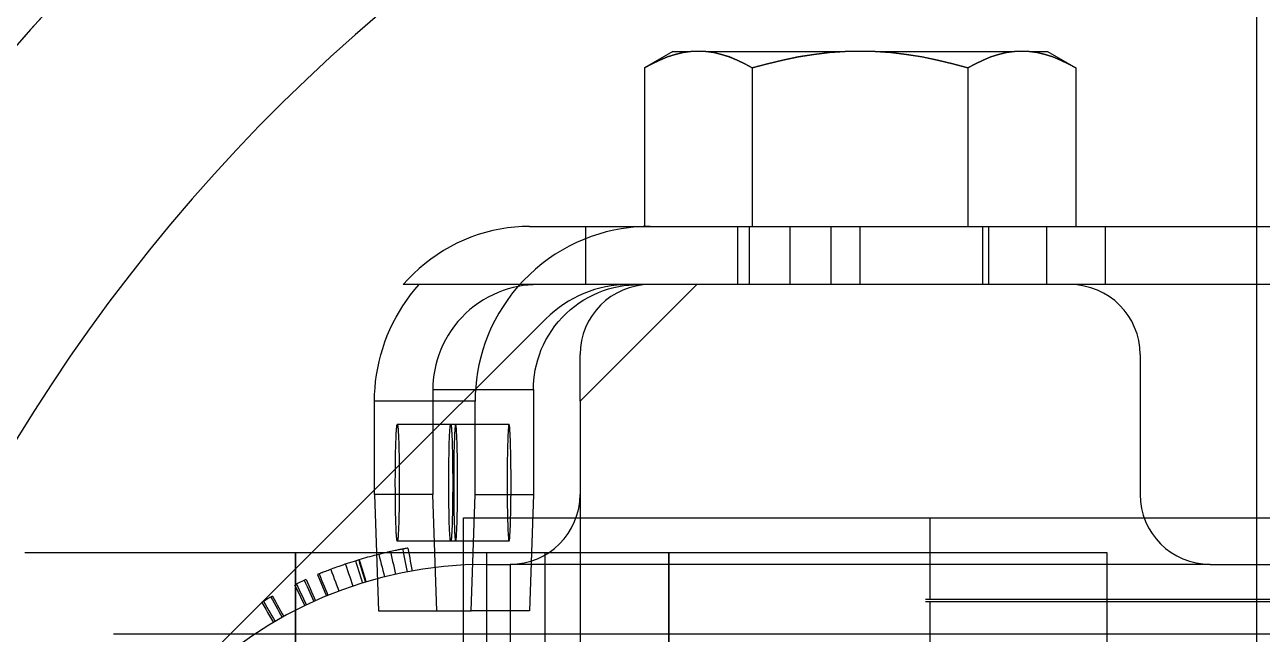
# Model space of a CAD drawing. Extents: x -100 to 100, y -116 to 85.
# Drawn here: x -63.8 to -10.8, y 15 to 41.2 of the extents above; entities that cross this region are included whole.
import ezdxf

# ---------------------------------------------------------------- set-up
doc = ezdxf.new("R2010")
doc.units = 0
doc.layers.add('HIDDEN', color=7, linetype='CONTINUOUS')
doc.layers.add('THICK', color=7, linetype='CONTINUOUS')

msp = doc.modelspace()

# ---------------------------------------------------------------- linework, layer by layer
at = {"layer": 'HIDDEN'}
for p, q in [((-36.26, 39.766), (-35.926, 39.873)), ((-36.26, 39.766), (-35.926, 39.873)), ((-35.923, 39.874), (-36.255, 39.768)), ((-35.926, 39.873), (-35.589, 39.952)), ((-35.926, 39.873), (-35.589, 39.952)), ((-35.587, 39.953), (-35.923, 39.874)), ((-35.589, 39.952), (-35.25, 40)), ((-35.589, 39.952), (-35.25, 40)), ((-35.25, 40), (-35.587, 39.953)), ((-34.61, 40), (-34.273, 39.953)), ((-34.271, 39.952), (-34.61, 40)), ((-34.61, 40), (-34.273, 39.953)), ((-34.273, 39.953), (-33.937, 39.874)), ((-34.273, 39.953), (-33.937, 39.874)), ((-33.934, 39.873), (-34.271, 39.952)), ((-33.937, 39.874), (-33.605, 39.768)), ((-33.937, 39.874), (-33.605, 39.768)), ((-33.6, 39.766), (-33.934, 39.873)), ((-29.987, 39.874), (-30.652, 39.768)), ((-30.644, 39.769), (-29.978, 39.876)), ((-30.644, 39.769), (-29.978, 39.876)), ((-29.316, 39.952), (-29.987, 39.874)), ((-29.978, 39.876), (-29.31, 39.953)), ((-29.978, 39.876), (-29.31, 39.953)), ((-28.639, 40), (-29.316, 39.952)), ((-29.31, 39.953), (-28.639, 40)), ((-29.31, 39.953), (-28.639, 40)), ((-27.361, 40), (-26.682, 39.952)), ((-26.685, 39.953), (-27.361, 40)), ((-27.361, 40), (-26.682, 39.952)), ((-26.015, 39.874), (-26.685, 39.953)), ((-26.682, 39.952), (-26.008, 39.874)), ((-26.682, 39.952), (-26.008, 39.874)), ((-25.35, 39.768), (-26.015, 39.874)), ((-26.008, 39.874), (-25.341, 39.766)), ((-26.008, 39.874), (-25.341, 39.766)), ((-22.4, 39.766), (-22.066, 39.873)), ((-22.4, 39.766), (-22.066, 39.873)), ((-22.063, 39.874), (-22.395, 39.768)), ((-22.066, 39.873), (-21.729, 39.952)), ((-22.066, 39.873), (-21.729, 39.952)), ((-21.727, 39.953), (-22.063, 39.874)), ((-21.729, 39.952), (-21.39, 40)), ((-21.729, 39.952), (-21.39, 40)), ((-21.39, 40), (-21.727, 39.953)), ((-20.411, 39.952), (-20.75, 40)), ((-20.75, 40), (-20.413, 39.953)), ((-20.75, 40), (-20.413, 39.953)), ((-20.413, 39.953), (-20.077, 39.874)), ((-20.413, 39.953), (-20.077, 39.874)), ((-20.074, 39.873), (-20.411, 39.952)), ((-20.077, 39.874), (-19.745, 39.768)), ((-20.077, 39.874), (-19.745, 39.768)), ((-19.74, 39.766), (-20.074, 39.873)), ((-36.914, 39.478), (-37.24, 39.3)), ((-37.24, 39.3), (-36.917, 39.477)), ((-37.24, 39.3), (-36.917, 39.477)), ((-36.917, 39.477), (-36.59, 39.633)), ((-36.917, 39.477), (-36.59, 39.633)), ((-36.585, 39.635), (-36.914, 39.478)), ((-36.59, 39.633), (-36.26, 39.766)), ((-36.59, 39.633), (-36.26, 39.766)), ((-36.255, 39.768), (-36.585, 39.635)), ((-33.605, 39.768), (-33.275, 39.635)), ((-33.605, 39.768), (-33.275, 39.635)), ((-33.27, 39.633), (-33.6, 39.766)), ((-33.275, 39.635), (-32.946, 39.478)), ((-33.275, 39.635), (-32.946, 39.478)), ((-32.943, 39.477), (-33.27, 39.633)), ((-32.946, 39.478), (-32.62, 39.3)), ((-32.946, 39.478), (-32.62, 39.3)), ((-32.62, 39.3), (-32.943, 39.477)), ((-32.62, 39.3), (-31.967, 39.478)), ((-31.968, 39.478), (-32.62, 39.3)), ((-32.62, 39.3), (-31.967, 39.478)), ((-32.62, 39.3), (-32.62, 32.5)), ((-32.62, 39.3), (-32.62, 32.5)), ((-32.62, 39.3), (-32.62, 32.5)), ((-31.312, 39.634), (-31.968, 39.478)), ((-31.967, 39.478), (-31.307, 39.636)), ((-31.967, 39.478), (-31.307, 39.636)), ((-30.652, 39.768), (-31.312, 39.634)), ((-31.307, 39.636), (-30.644, 39.769)), ((-31.307, 39.636), (-30.644, 39.769)), ((-24.689, 39.635), (-25.35, 39.768)), ((-25.341, 39.766), (-24.681, 39.633)), ((-25.341, 39.766), (-24.681, 39.633)), ((-24.033, 39.478), (-24.689, 39.635)), ((-24.681, 39.633), (-24.028, 39.477)), ((-24.681, 39.633), (-24.028, 39.477)), ((-23.38, 39.3), (-24.033, 39.478)), ((-24.028, 39.477), (-23.38, 39.3)), ((-24.028, 39.477), (-23.38, 39.3)), ((-23.054, 39.478), (-23.38, 39.3)), ((-23.38, 39.3), (-23.057, 39.477)), ((-23.38, 39.3), (-23.057, 39.477)), ((-23.38, 39.3), (-23.38, 32.5)), ((-23.38, 39.3), (-23.38, 32.5)), ((-23.38, 39.3), (-23.38, 32.5)), ((-23.057, 39.477), (-22.73, 39.633)), ((-23.057, 39.477), (-22.73, 39.633)), ((-22.725, 39.635), (-23.054, 39.478)), ((-22.73, 39.633), (-22.4, 39.766)), ((-22.73, 39.633), (-22.4, 39.766)), ((-22.395, 39.768), (-22.725, 39.635)), ((-19.745, 39.768), (-19.415, 39.635)), ((-19.745, 39.768), (-19.415, 39.635)), ((-19.41, 39.633), (-19.74, 39.766)), ((-19.415, 39.635), (-19.086, 39.478)), ((-19.415, 39.635), (-19.086, 39.478)), ((-19.083, 39.477), (-19.41, 39.633)), ((-19.086, 39.478), (-18.76, 39.3)), ((-19.086, 39.478), (-18.76, 39.3)), ((-18.76, 39.3), (-19.083, 39.477)), ((-39.75, 30), (-39.75, 32.5)), ((-33.25, 32.5), (-33.25, 30)), ((-32.75, 32.5), (-32.75, 30)), ((-31, 30), (-31, 32.5)), ((-31, 30), (-31, 32.5)), ((-29.25, 32.5), (-29.25, 30)), ((-28, 30), (-28, 32.5)), ((-28, 30), (-28, 32.5)), ((-22.75, 32.5), (-22.75, 30)), ((-22.5, 32.5), (-22.5, 30)), ((-20, 30), (-20, 32.5)), ((-20, 30), (-20, 32.5)), ((-17.5, 32.5), (-17.5, 30)), ((-11, 32.5), (11, 32.5)), ((-41.807, 30), (-46.899, 30)), ((-43.303, 29.744), (-43.518, 29.662)), ((-43.087, 29.814), (-43.303, 29.744)), ((-42.87, 29.873), (-43.087, 29.814)), ((-42.654, 29.92), (-42.87, 29.873)), ((-42.439, 29.956), (-42.654, 29.92)), ((-42.225, 29.981), (-42.439, 29.956)), ((-42.015, 29.995), (-42.225, 29.981)), ((-41.807, 30), (-42.015, 29.995)), ((-37.497, 30), (-41.807, 30)), ((-37.929, 30), (-37.929, 30)), ((-37, 30), (-37, 30)), ((35, 30), (-35, 30)), ((-35, 30), (-35, 30)), ((-35, 30), (-35, 30)), ((-19, 30), (-19, 30)), ((11, 30), (-11, 30)), ((-44.346, 29.217), (-44.539, 29.077)), ((-44.146, 29.346), (-44.346, 29.217)), ((-43.94, 29.463), (-44.146, 29.346)), ((-43.731, 29.569), (-43.94, 29.463)), ((-43.518, 29.662), (-43.731, 29.569)), ((-44.905, 28.766), (-45.075, 28.596)), ((-44.726, 28.926), (-44.905, 28.766)), ((-44.539, 29.077), (-44.726, 28.926)), ((-41.464, 28.536), (-48.81, 21.19)), ((-45.386, 28.23), (-45.526, 28.037)), ((-45.236, 28.417), (-45.386, 28.23)), ((-45.075, 28.596), (-45.236, 28.417)), ((-41.464, 28.536), (-41.464, 28.536)), ((-45.773, 27.632), (-45.878, 27.423)), ((-45.655, 27.837), (-45.773, 27.632)), ((-45.526, 28.037), (-45.655, 27.837)), ((-45.972, 27.21), (-46.054, 26.995)), ((-45.878, 27.423), (-45.972, 27.21)), ((-46.183, 26.562), (-46.23, 26.346)), ((-46.124, 26.779), (-46.183, 26.562)), ((-46.054, 26.995), (-46.124, 26.779)), ((-40, 25), (-40, 27)), ((-40, 27), (-40, 27)), ((-16, 27), (-16, 27)), ((-16, 27), (-16, 21)), ((-46.266, 26.131), (-46.291, 25.918)), ((-46.23, 26.346), (-46.266, 26.131)), ((-46.305, 25.707), (-46.31, 25.5)), ((-46.31, 25.5), (-42, 25.5)), ((-46.31, 25.5), (-46.31, 21)), ((-46.291, 25.918), (-46.305, 25.707)), ((-40, 25), (-40, 25)), ((-45.334, 24), (-47.834, 24)), ((-43.044, 24), (-45.544, 24)), ((-45.36, 23.877), (-45.364, 23.833)), ((-45.356, 23.913), (-45.36, 23.877)), ((-45.352, 23.942), (-45.356, 23.913)), ((-45.348, 23.964), (-45.352, 23.942)), ((-45.344, 23.981), (-45.348, 23.964)), ((-45.34, 23.992), (-45.344, 23.981)), ((-45.337, 23.998), (-45.34, 23.992)), ((-45.334, 24), (-45.337, 23.998)), ((-45.33, 23.998), (-45.334, 24)), ((-45.327, 23.992), (-45.33, 23.998)), ((-45.323, 23.981), (-45.327, 23.992)), ((-45.319, 23.964), (-45.323, 23.981)), ((-45.315, 23.942), (-45.319, 23.964)), ((-45.311, 23.913), (-45.315, 23.942)), ((-45.307, 23.877), (-45.311, 23.913)), ((-45.303, 23.833), (-45.307, 23.877)), ((-43.07, 23.877), (-43.074, 23.833)), ((-43.066, 23.913), (-43.07, 23.877)), ((-43.062, 23.942), (-43.066, 23.913)), ((-43.058, 23.964), (-43.062, 23.942)), ((-43.054, 23.981), (-43.058, 23.964)), ((-43.051, 23.992), (-43.054, 23.981)), ((-43.047, 23.998), (-43.051, 23.992)), ((-43.044, 24), (-43.047, 23.998)), ((-43.04, 23.998), (-43.044, 24)), ((-43.037, 23.992), (-43.04, 23.998)), ((-43.033, 23.981), (-43.037, 23.992)), ((-43.03, 23.964), (-43.033, 23.981)), ((-43.026, 23.942), (-43.03, 23.964)), ((-43.022, 23.913), (-43.026, 23.942)), ((-43.018, 23.877), (-43.022, 23.913)), ((-43.014, 23.833), (-43.018, 23.877)), ((-45.389, 23.374), (-45.393, 23.26)), ((-45.385, 23.476), (-45.389, 23.374)), ((-45.381, 23.568), (-45.385, 23.476)), ((-45.377, 23.648), (-45.381, 23.568)), ((-45.372, 23.719), (-45.377, 23.648)), ((-45.368, 23.78), (-45.372, 23.719)), ((-45.364, 23.833), (-45.368, 23.78)), ((-45.299, 23.78), (-45.303, 23.833)), ((-45.295, 23.719), (-45.299, 23.78)), ((-45.29, 23.648), (-45.295, 23.719)), ((-45.286, 23.568), (-45.29, 23.648)), ((-45.282, 23.476), (-45.286, 23.568)), ((-45.278, 23.374), (-45.282, 23.476)), ((-45.274, 23.26), (-45.278, 23.374)), ((-43.1, 23.374), (-43.104, 23.26)), ((-43.095, 23.476), (-43.1, 23.374)), ((-43.091, 23.568), (-43.095, 23.476)), ((-43.087, 23.648), (-43.091, 23.568)), ((-43.083, 23.719), (-43.087, 23.648)), ((-43.078, 23.78), (-43.083, 23.719)), ((-43.074, 23.833), (-43.078, 23.78)), ((-43.009, 23.78), (-43.014, 23.833)), ((-43.005, 23.719), (-43.009, 23.78)), ((-43.001, 23.648), (-43.005, 23.719)), ((-42.997, 23.568), (-43.001, 23.648)), ((-42.992, 23.476), (-42.997, 23.568)), ((-42.988, 23.374), (-42.992, 23.476)), ((-42.984, 23.26), (-42.988, 23.374)), ((-45.404, 22.854), (-45.407, 22.697)), ((-45.401, 23), (-45.404, 22.854)), ((-45.397, 23.136), (-45.401, 23)), ((-45.393, 23.26), (-45.397, 23.136)), ((-45.27, 23.136), (-45.274, 23.26)), ((-45.266, 23), (-45.27, 23.136)), ((-45.263, 22.854), (-45.266, 23)), ((-45.26, 22.697), (-45.263, 22.854)), ((-43.115, 22.854), (-43.118, 22.697)), ((-43.111, 23), (-43.115, 22.854)), ((-43.107, 23.136), (-43.111, 23)), ((-43.104, 23.26), (-43.107, 23.136)), ((-42.98, 23.136), (-42.984, 23.26)), ((-42.976, 23), (-42.98, 23.136)), ((-42.973, 22.854), (-42.976, 23)), ((-42.97, 22.697), (-42.973, 22.854)), ((-45.413, 22.356), (-45.415, 22.174)), ((-45.41, 22.53), (-45.413, 22.356)), ((-45.407, 22.697), (-45.41, 22.53)), ((-45.257, 22.53), (-45.26, 22.697)), ((-45.254, 22.356), (-45.257, 22.53)), ((-45.252, 22.174), (-45.254, 22.356)), ((-43.123, 22.356), (-43.125, 22.174)), ((-43.121, 22.53), (-43.123, 22.356)), ((-43.118, 22.697), (-43.121, 22.53)), ((-42.967, 22.53), (-42.97, 22.697)), ((-42.965, 22.356), (-42.967, 22.53)), ((-42.963, 22.174), (-42.965, 22.356)), ((-45.417, 21.793), (-45.418, 21.598)), ((-45.416, 21.986), (-45.417, 21.793)), ((-45.415, 22.174), (-45.416, 21.986)), ((-45.251, 21.986), (-45.252, 22.174)), ((-45.25, 21.793), (-45.251, 21.986)), ((-45.249, 21.598), (-45.25, 21.793)), ((-43.127, 21.793), (-43.128, 21.598)), ((-43.126, 21.986), (-43.127, 21.793)), ((-43.125, 22.174), (-43.126, 21.986)), ((-42.961, 21.986), (-42.963, 22.174)), ((-42.96, 21.793), (-42.961, 21.986)), ((-42.96, 21.598), (-42.96, 21.793)), ((-45.418, 21.598), (-45.418, 21.402)), ((-45.418, 21.402), (-45.417, 21.207)), ((-45.25, 21.207), (-45.249, 21.402)), ((-45.249, 21.402), (-45.249, 21.598)), ((-43.128, 21.598), (-43.128, 21.402)), ((-43.128, 21.402), (-43.127, 21.207)), ((-42.96, 21.402), (-42.96, 21.598)), ((-42.96, 21.207), (-42.96, 21.402)), ((-46.31, 21), (-48.81, 21)), ((-46.142, 16), (-46.31, 21)), ((-45.417, 21.207), (-45.416, 21.014)), ((-45.416, 21.014), (-45.415, 20.826)), ((-45.415, 20.826), (-45.413, 20.644)), ((-45.254, 20.644), (-45.252, 20.826)), ((-45.252, 20.826), (-45.251, 21.014)), ((-45.251, 21.014), (-45.25, 21.207)), ((-43.127, 21.207), (-43.126, 21.014)), ((-43.126, 21.014), (-43.125, 20.826)), ((-43.125, 20.826), (-43.123, 20.644)), ((-42.965, 20.644), (-42.963, 20.826)), ((-42.963, 20.826), (-42.961, 21.014)), ((-42.961, 21.014), (-42.96, 21.207)), ((-40, 21), (-40, 21)), ((-16, 21), (-16, 21)), ((-45.413, 20.644), (-45.41, 20.47)), ((-45.41, 20.47), (-45.407, 20.303)), ((-45.407, 20.303), (-45.404, 20.146)), ((-45.263, 20.146), (-45.26, 20.303)), ((-45.26, 20.303), (-45.257, 20.47)), ((-45.257, 20.47), (-45.254, 20.644)), ((-43.123, 20.644), (-43.121, 20.47)), ((-43.121, 20.47), (-43.118, 20.303)), ((-43.118, 20.303), (-43.115, 20.146)), ((-42.973, 20.146), (-42.97, 20.303)), ((-42.97, 20.303), (-42.967, 20.47)), ((-42.967, 20.47), (-42.965, 20.644)), ((-45.404, 20.146), (-45.401, 20)), ((-45.401, 20), (-45.397, 19.864)), ((-45.397, 19.864), (-45.393, 19.74)), ((-45.393, 19.74), (-45.389, 19.626)), ((-45.389, 19.626), (-45.385, 19.524)), ((-45.282, 19.524), (-45.278, 19.626)), ((-45.278, 19.626), (-45.274, 19.74)), ((-45.274, 19.74), (-45.27, 19.864)), ((-45.27, 19.864), (-45.266, 20)), ((-45.266, 20), (-45.263, 20.146)), ((-45, -20), (-45, 20)), ((-45, 20), (45, 20)), ((-43.115, 20.146), (-43.111, 20)), ((-43.111, 20), (-43.107, 19.864)), ((-43.107, 19.864), (-43.104, 19.74)), ((-43.104, 19.74), (-43.1, 19.626)), ((-43.1, 19.626), (-43.095, 19.524)), ((-42.992, 19.524), (-42.988, 19.626)), ((-42.988, 19.626), (-42.984, 19.74)), ((-42.984, 19.74), (-42.98, 19.864)), ((-42.98, 19.864), (-42.976, 20)), ((-42.976, 20), (-42.973, 20.146)), ((-25, 16.5), (-25, 20)), ((-45.385, 19.524), (-45.381, 19.432)), ((-45.381, 19.432), (-45.377, 19.352)), ((-45.377, 19.352), (-45.372, 19.281)), ((-45.372, 19.281), (-45.368, 19.22)), ((-45.368, 19.22), (-45.364, 19.167)), ((-45.364, 19.167), (-45.36, 19.123)), ((-45.36, 19.123), (-45.356, 19.087)), ((-45.311, 19.087), (-45.307, 19.123)), ((-45.307, 19.123), (-45.303, 19.167)), ((-45.303, 19.167), (-45.299, 19.22)), ((-45.299, 19.22), (-45.295, 19.281)), ((-45.295, 19.281), (-45.29, 19.352)), ((-45.29, 19.352), (-45.286, 19.432)), ((-45.286, 19.432), (-45.282, 19.524)), ((-43.095, 19.524), (-43.091, 19.432)), ((-43.091, 19.432), (-43.087, 19.352)), ((-43.087, 19.352), (-43.083, 19.281)), ((-43.083, 19.281), (-43.078, 19.22)), ((-43.078, 19.22), (-43.074, 19.167)), ((-43.074, 19.167), (-43.07, 19.123)), ((-43.07, 19.123), (-43.066, 19.087)), ((-43.022, 19.087), (-43.018, 19.123)), ((-43.018, 19.123), (-43.014, 19.167)), ((-43.014, 19.167), (-43.009, 19.22)), ((-43.009, 19.22), (-43.005, 19.281)), ((-43.005, 19.281), (-43.001, 19.352)), ((-43.001, 19.352), (-42.997, 19.432)), ((-42.997, 19.432), (-42.992, 19.524)), ((-48.047, 18.564), (-48.112, 18.55)), ((-47.987, 18.577), (-48.047, 18.564)), ((-47.932, 18.589), (-47.987, 18.577)), ((-47.882, 18.599), (-47.932, 18.589)), ((-47.834, 18.609), (-47.882, 18.599)), ((-45.334, 19), (-47.834, 19)), ((-47.791, 18.618), (-47.834, 18.609)), ((-47.752, 18.626), (-47.791, 18.618)), ((-47.719, 18.632), (-47.752, 18.626)), ((-47.69, 18.638), (-47.719, 18.632)), ((-47.665, 18.643), (-47.69, 18.638)), ((-47.644, 18.647), (-47.665, 18.643)), ((-47.627, 18.651), (-47.644, 18.647)), ((-47.616, 18.653), (-47.627, 18.651)), ((-47.609, 18.654), (-47.616, 18.653)), ((-47.603, 18.655), (-47.609, 18.654)), ((-47.566, 18.662), (-47.603, 18.655)), ((-47.603, 18.655), (-47.576, 18.515)), ((-47.528, 18.67), (-47.566, 18.662)), ((-47.49, 18.677), (-47.528, 18.67)), ((-47.453, 18.684), (-47.49, 18.677)), ((-47.415, 18.691), (-47.453, 18.684)), ((-47.378, 18.697), (-47.415, 18.691)), ((-47.378, 18.697), (-47.352, 18.557)), ((-43.044, 19), (-45.544, 19)), ((-45.356, 19.087), (-45.352, 19.058)), ((-45.352, 19.058), (-45.348, 19.036)), ((-45.348, 19.036), (-45.344, 19.019)), ((-45.344, 19.019), (-45.34, 19.008)), ((-45.34, 19.008), (-45.337, 19.002)), ((-45.337, 19.002), (-45.334, 19)), ((-45.334, 19), (-45.33, 19.002)), ((-45.33, 19.002), (-45.327, 19.008)), ((-45.327, 19.008), (-45.323, 19.019)), ((-45.323, 19.019), (-45.319, 19.036)), ((-45.319, 19.036), (-45.315, 19.058)), ((-45.315, 19.058), (-45.311, 19.087)), ((-43.066, 19.087), (-43.062, 19.058)), ((-43.062, 19.058), (-43.058, 19.036)), ((-43.058, 19.036), (-43.054, 19.019)), ((-43.054, 19.019), (-43.051, 19.008)), ((-43.051, 19.008), (-43.047, 19.002)), ((-43.047, 19.002), (-43.044, 19)), ((-43.044, 19), (-43.04, 19.002)), ((-43.04, 19.002), (-43.037, 19.008)), ((-43.037, 19.008), (-43.033, 19.019)), ((-43.033, 19.019), (-43.03, 19.036)), ((-43.03, 19.036), (-43.026, 19.058)), ((-43.026, 19.058), (-43.022, 19.087)), ((-52.194, 7), (-52.194, 18.5)), ((-52.194, 18.5), (-52.194, -18.5)), ((-44, 18.5), (-51.5, 18.5)), ((-49.987, 18.032), (-50.08, 18.001)), ((-49.888, 18.065), (-49.987, 18.032)), ((-49.786, 18.098), (-49.888, 18.065)), ((-49.687, 18.129), (-49.786, 18.098)), ((-49.602, 18.155), (-49.687, 18.129)), ((-49.621, 18.149), (-49.579, 18.013)), ((-49.489, 18.19), (-49.602, 18.155)), ((-49.378, 18.223), (-49.489, 18.19)), ((-49.489, 18.19), (-49.447, 18.053)), ((-49.462, 18.198), (-49.421, 18.061)), ((-49.447, 18.053), (-49.406, 17.916)), ((-49.421, 18.061), (-49.38, 17.924)), ((-49.297, 18.247), (-49.378, 18.223)), ((-49.203, 18.274), (-49.297, 18.247)), ((-49.107, 18.301), (-49.203, 18.274)), ((-49.01, 18.328), (-49.107, 18.301)), ((-48.917, 18.353), (-49.01, 18.328)), ((-48.827, 18.377), (-48.917, 18.353)), ((-48.739, 18.399), (-48.827, 18.377)), ((-48.653, 18.421), (-48.739, 18.399)), ((-48.566, 18.443), (-48.653, 18.421)), ((-48.625, 18.429), (-48.59, 18.29)), ((-48.59, 18.29), (-48.555, 18.151)), ((-48.482, 18.464), (-48.566, 18.443)), ((-48.555, 18.151), (-48.52, 18.013)), ((-48.402, 18.483), (-48.482, 18.464)), ((-48.327, 18.501), (-48.402, 18.483)), ((-48.254, 18.518), (-48.327, 18.501)), ((-48.182, 18.534), (-48.254, 18.518)), ((-48.112, 18.55), (-48.182, 18.534)), ((-48.127, 18.546), (-48.095, 18.407)), ((-48.095, 18.407), (-48.064, 18.268)), ((-48.064, 18.268), (-48.033, 18.128)), ((-48.033, 18.128), (-48.002, 17.989)), ((-47.576, 18.515), (-47.549, 18.375)), ((-47.549, 18.375), (-47.522, 18.234)), ((-47.522, 18.234), (-47.495, 18.094)), ((-47.495, 18.094), (-47.468, 17.954)), ((-47.352, 18.557), (-47.327, 18.416)), ((-47.327, 18.416), (-47.302, 18.276)), ((-47.302, 18.276), (-47.276, 18.135)), ((-47.276, 18.135), (-47.251, 17.994)), ((-44, -18.5), (-44, 18.5)), ((-17.417, 18.5), (-44, 18.5)), ((-44, -18.5), (-44, 18.5)), ((-41.493, -18.5), (-41.493, 18.5)), ((-41.493, -18.5), (-41.493, 18.5)), ((-36.194, 7), (-36.194, 18.5)), ((-36.194, 18.5), (-36.194, -18.5)), ((-17.417, 12.5), (-17.417, 18.5)), ((-17.417, -18.5), (-17.417, 18.5)), ((-51.255, 17.56), (-50.873, 16.636)), ((-51.255, 17.56), (-51.255, 17.56)), ((-51.18, 17.591), (-51.185, 17.589)), ((-51.185, 17.589), (-51.131, 17.457)), ((-51.174, 17.594), (-51.18, 17.591)), ((-51.161, 17.599), (-51.174, 17.594)), ((-51.143, 17.606), (-51.161, 17.599)), ((-51.118, 17.616), (-51.143, 17.606)), ((-51.088, 17.629), (-51.118, 17.616)), ((-51.053, 17.642), (-51.088, 17.629)), ((-51.013, 17.658), (-51.053, 17.642)), ((-50.966, 17.677), (-51.013, 17.658)), ((-50.913, 17.698), (-50.966, 17.677)), ((-50.858, 17.719), (-50.913, 17.698)), ((-50.798, 17.742), (-50.858, 17.719)), ((-50.733, 17.767), (-50.798, 17.742)), ((-50.661, 17.794), (-50.733, 17.767)), ((-50.687, 17.784), (-50.637, 17.651)), ((-50.59, 17.821), (-50.661, 17.794)), ((-50.637, 17.651), (-50.586, 17.517)), ((-50.515, 17.848), (-50.59, 17.821)), ((-50.586, 17.517), (-50.536, 17.383)), ((-50.432, 17.878), (-50.515, 17.848)), ((-50.345, 17.909), (-50.432, 17.878)), ((-50.257, 17.94), (-50.345, 17.909)), ((-50.169, 17.971), (-50.257, 17.94)), ((-50.08, 18.001), (-50.169, 17.971)), ((-50.055, 18.009), (-50.009, 17.874)), ((-50.009, 17.874), (-49.964, 17.739)), ((-49.964, 17.739), (-49.918, 17.603)), ((-49.918, 17.603), (-49.873, 17.468)), ((-49.579, 18.013), (-49.537, 17.877)), ((-49.537, 17.877), (-49.494, 17.74)), ((-49.494, 17.74), (-49.452, 17.604)), ((-49.452, 17.604), (-49.41, 17.467)), ((-49.406, 17.916), (-49.365, 17.78)), ((-49.38, 17.924), (-49.339, 17.787)), ((-49.365, 17.78), (-49.324, 17.643)), ((-49.339, 17.787), (-49.298, 17.651)), ((-49.324, 17.643), (-49.282, 17.506)), ((-49.298, 17.651), (-49.257, 17.514)), ((-49.282, 17.506), (-49.241, 17.369)), ((-49.257, 17.514), (-49.216, 17.377)), ((-48.52, 18.013), (-48.486, 17.874)), ((-48.486, 17.874), (-48.451, 17.736)), ((-48.451, 17.736), (-48.416, 17.597)), ((-48.416, 17.597), (-48.381, 17.459)), ((-48.002, 17.989), (-47.971, 17.849)), ((-47.971, 17.849), (-47.94, 17.71)), ((-47.94, 17.71), (-47.909, 17.57)), ((-47.468, 17.954), (-47.44, 17.814)), ((-47.44, 17.814), (-47.413, 17.673)), ((-47.251, 17.994), (-47.225, 17.854)), ((-47.225, 17.854), (-47.2, 17.713)), ((-44, 18), (-44, 18)), ((-44, 18), (-43, 18)), ((-43, 18), (-43, 0.5)), ((-43, 18), (-43, 18)), ((-13, 18), (-43, 18)), ((-13, 18), (-13, 18)), ((-13, 18), (13, 18)), ((-52.232, 17.124), (-52.17, 16.996)), ((-52.17, 16.996), (-52.108, 16.867)), ((-52.159, 17.159), (-52.098, 17.03)), ((-52.098, 17.03), (-52.037, 16.901)), ((-51.819, 17.316), (-51.761, 17.186)), ((-51.761, 17.186), (-51.702, 17.056)), ((-51.746, 17.349), (-51.688, 17.219)), ((-51.702, 17.056), (-51.643, 16.926)), ((-51.688, 17.219), (-51.63, 17.088)), ((-51.63, 17.088), (-51.572, 16.958)), ((-51.131, 17.457), (-51.077, 17.325)), ((-51.077, 17.325), (-51.023, 17.193)), ((-51.023, 17.193), (-50.968, 17.06)), ((-50.968, 17.06), (-50.914, 16.928)), ((-50.536, 17.383), (-50.486, 17.25)), ((-50.486, 17.25), (-50.435, 17.116)), ((-50.435, 17.116), (-50.385, 16.982)), ((-50.385, 16.982), (-50.335, 16.848)), ((-49.873, 17.468), (-49.827, 17.332)), ((-49.827, 17.332), (-49.782, 17.197)), ((-49.782, 17.197), (-49.736, 17.062)), ((-49.41, 17.467), (-49.367, 17.331)), ((-49.367, 17.331), (-49.325, 17.194)), ((-49.241, 17.369), (-49.2, 17.233)), ((-49.216, 17.377), (-49.175, 17.24)), ((-53.252, 16.595), (-53.182, 16.471)), ((-53.182, 16.634), (-53.113, 16.509)), ((-53.182, 16.471), (-53.113, 16.346)), ((-53.113, 16.509), (-53.044, 16.384)), ((-52.108, 16.867), (-52.046, 16.738)), ((-52.046, 16.738), (-51.984, 16.609)), ((-52.037, 16.901), (-51.975, 16.772)), ((-51.984, 16.609), (-51.922, 16.481)), ((-51.975, 16.772), (-51.914, 16.643)), ((-51.922, 16.481), (-51.86, 16.352)), ((-51.914, 16.643), (-51.853, 16.514)), ((-51.853, 16.514), (-51.791, 16.385)), ((-51.643, 16.926), (-51.584, 16.796)), ((-51.584, 16.796), (-51.525, 16.665)), ((-51.572, 16.958), (-51.513, 16.827)), ((-51.525, 16.665), (-51.467, 16.535)), ((-51.513, 16.827), (-51.455, 16.697)), ((-51.467, 16.535), (-51.408, 16.405)), ((-51.455, 16.697), (-51.397, 16.566)), ((-51.397, 16.566), (-51.339, 16.436)), ((-50.914, 16.928), (-50.86, 16.796)), ((-50.873, 16.636), (-50.873, 16.636)), ((-50.86, 16.796), (-50.806, 16.664)), ((-25.2, 16.5), (25.2, 16.5)), ((-53.641, 16.359), (-53.557, 16.217)), ((-53.574, 16.411), (-53.502, 16.288)), ((-53.557, 16.217), (-53.473, 16.076)), ((-53.502, 16.288), (-53.43, 16.165)), ((-53.473, 16.076), (-53.39, 15.934)), ((-53.43, 16.165), (-53.358, 16.041)), ((-53.39, 15.934), (-53.306, 15.792)), ((-53.358, 16.041), (-53.286, 15.918)), ((-53.286, 15.918), (-53.214, 15.794)), ((-53.113, 16.346), (-53.043, 16.221)), ((-53.044, 16.384), (-52.975, 16.259)), ((-53.043, 16.221), (-52.974, 16.096)), ((-52.975, 16.259), (-52.906, 16.134)), ((-52.974, 16.096), (-52.904, 15.971)), ((-52.906, 16.134), (-52.837, 16.009)), ((-52.904, 15.971), (-52.834, 15.847)), ((-52.837, 16.009), (-52.768, 15.884)), ((-51.86, 16.352), (-51.798, 16.223)), ((-51.791, 16.385), (-51.73, 16.256)), ((-25.2, 16.4), (25.2, 16.4)), ((-25, 3.5), (-25, 16.4)), ((-53.306, 15.792), (-53.222, 15.65)), ((-53.222, 15.65), (-53.139, 15.508)), ((-53.214, 15.794), (-53.142, 15.671)), ((-53.142, 15.671), (-53.07, 15.548)), ((-52.834, 15.847), (-52.765, 15.722)), ((-52.768, 15.884), (-52.699, 15.759)), ((-55, 15), (-60.536, 9.464)), ((-60, 15), (-60, 15)), ((40, 15), (-40, 15))]:
    msp.add_line(p, q, dxfattribs=at)
for centre, radius, start, end in [((0, -15.5), 90, 89.99998, 270.00002), ((0, -15.5), 85, 97.4356, 174.59943), ((-37.929, 25), 5, 90, 135), ((-37, 27), 3, 90, 180), ((-19, 27), 3, 0, 90), ((-43, 21), 3, 270, 0), ((-13, 21), 3, 180, 270), ((-44, 0), 18, 90, 180), ((-44, 0), 19, 112.2182, 112.4486), ((-44, 0), 19, 114.0609, 115.6734), ((-44, 0), 19, 118.8982, 120.3797)]:
    msp.add_arc(centre, radius, start, end, dxfattribs=at)
at = {"layer": 'THICK'}
for p, q in [((-11, 39.842), (-11, 44.122)), ((-36.028, 40), (-37.24, 39.3)), ((-35.923, 39.874), (-36.255, 39.768)), ((-36.028, 40), (-35.25, 40)), ((-35.587, 39.953), (-35.923, 39.874)), ((-35.25, 40), (-35.587, 39.953)), ((-34.61, 40), (-35.25, 40)), ((-34.271, 39.952), (-34.61, 40)), ((-34.61, 40), (-28.639, 40)), ((-33.934, 39.873), (-34.271, 39.952)), ((-33.6, 39.766), (-33.934, 39.873)), ((-29.987, 39.874), (-30.652, 39.768)), ((-29.316, 39.952), (-29.987, 39.874)), ((-28.639, 40), (-29.316, 39.952)), ((-27.361, 40), (-28.639, 40)), ((-26.685, 39.953), (-27.361, 40)), ((-27.361, 40), (-21.39, 40)), ((-26.015, 39.874), (-26.685, 39.953)), ((-25.35, 39.768), (-26.015, 39.874)), ((-22.063, 39.874), (-22.395, 39.768)), ((-21.727, 39.953), (-22.063, 39.874)), ((-21.39, 40), (-21.727, 39.953)), ((-20.75, 40), (-21.39, 40)), ((-20.411, 39.952), (-20.75, 40)), ((-20.75, 40), (-19.972, 40)), ((-20.074, 39.873), (-20.411, 39.952)), ((-19.74, 39.766), (-20.074, 39.873)), ((-19.972, 40), (-18.76, 39.3)), ((-11, 35.561), (-11, 39.842)), ((-36.914, 39.478), (-37.24, 39.3)), ((-37.24, 39.3), (-37.24, 32.5)), ((-36.585, 39.635), (-36.914, 39.478)), ((-36.255, 39.768), (-36.585, 39.635)), ((-33.27, 39.633), (-33.6, 39.766)), ((-32.943, 39.477), (-33.27, 39.633)), ((-32.62, 39.3), (-32.943, 39.477)), ((-31.968, 39.478), (-32.62, 39.3)), ((-32.62, 39.3), (-32.62, 32.5)), ((-31.312, 39.634), (-31.968, 39.478)), ((-30.652, 39.768), (-31.312, 39.634)), ((-24.689, 39.635), (-25.35, 39.768)), ((-24.033, 39.478), (-24.689, 39.635)), ((-23.38, 39.3), (-24.033, 39.478)), ((-23.054, 39.478), (-23.38, 39.3)), ((-23.38, 39.3), (-23.38, 32.5)), ((-22.725, 39.635), (-23.054, 39.478)), ((-22.395, 39.768), (-22.725, 39.635)), ((-19.41, 39.633), (-19.74, 39.766)), ((-19.083, 39.477), (-19.41, 39.633)), ((-18.76, 39.3), (-19.083, 39.477)), ((-18.76, 39.3), (-18.76, 32.5)), ((-11, 31.279), (-11, 35.561)), ((-43.429, 32.386), (-43.745, 32.321)), ((-43.112, 32.436), (-43.429, 32.386)), ((-42.796, 32.472), (-43.112, 32.436)), ((-42.48, 32.493), (-42.796, 32.472)), ((-42.167, 32.5), (-42.48, 32.493)), ((-42.167, 32.5), (-36.996, 32.5)), ((-38.242, 32.396), (-38.561, 32.335)), ((-37.925, 32.442), (-38.242, 32.396)), ((-37.611, 32.475), (-37.925, 32.442)), ((-37.301, 32.494), (-37.611, 32.475)), ((-36.996, 32.5), (-37.301, 32.494)), ((-36.996, 32.5), (-11, 32.5)), ((-44.981, 31.914), (-45.279, 31.776)), ((-44.678, 32.037), (-44.981, 31.914)), ((-44.37, 32.146), (-44.678, 32.037)), ((-44.059, 32.241), (-44.37, 32.146)), ((-43.745, 32.321), (-44.059, 32.241)), ((-39.837, 31.942), (-40.151, 31.805)), ((-39.52, 32.063), (-39.837, 31.942)), ((-39.201, 32.169), (-39.52, 32.063)), ((-38.881, 32.26), (-39.201, 32.169)), ((-38.561, 32.335), (-38.881, 32.26)), ((-45.854, 31.461), (-46.13, 31.284)), ((-45.57, 31.625), (-45.854, 31.461)), ((-45.279, 31.776), (-45.57, 31.625)), ((-41.065, 31.301), (-41.357, 31.104)), ((-40.767, 31.484), (-41.065, 31.301)), ((-40.462, 31.652), (-40.767, 31.484)), ((-40.151, 31.805), (-40.462, 31.652)), ((-46.655, 30.895), (-46.902, 30.685)), ((-46.397, 31.095), (-46.655, 30.895)), ((-46.13, 31.284), (-46.397, 31.095)), ((-41.639, 30.892), (-41.912, 30.666)), ((-41.357, 31.104), (-41.639, 30.892)), ((-11, 26.996), (-11, 31.279)), ((-47.364, 30.237), (-47.578, 30)), ((-47.139, 30.465), (-47.364, 30.237)), ((-46.902, 30.685), (-47.139, 30.465)), ((-42.175, 30.427), (-42.426, 30.176)), ((-41.912, 30.666), (-42.175, 30.427)), ((-46.899, 30), (-47.578, 30)), ((-47.261, 29.563), (-47.084, 29.786)), ((-47.084, 29.786), (-46.899, 30)), ((-42.665, 29.914), (-42.891, 29.641)), ((-42.426, 30.176), (-42.665, 29.914)), ((-35, 30), (-40, 25)), ((-39.208, 29.662), (-38.993, 29.744)), ((-38.993, 29.744), (-38.777, 29.814)), ((-38.777, 29.814), (-38.56, 29.873)), ((-38.56, 29.873), (-38.344, 29.92)), ((-38.344, 29.92), (-38.129, 29.956)), ((-38.129, 29.956), (-37.915, 29.981)), ((-37.915, 29.981), (-37.705, 29.995)), ((-37.705, 29.995), (-37.497, 30)), ((-35, 30), (-37.497, 30)), ((-11, 30), (-35, 30)), ((-47.592, 29.096), (-47.431, 29.333)), ((-47.431, 29.333), (-47.261, 29.563)), ((-43.103, 29.358), (-43.301, 29.067)), ((-42.891, 29.641), (-43.103, 29.358)), ((-40.229, 29.077), (-40.036, 29.217)), ((-40.036, 29.217), (-39.836, 29.346)), ((-39.836, 29.346), (-39.63, 29.463)), ((-39.63, 29.463), (-39.421, 29.569)), ((-39.421, 29.569), (-39.208, 29.662)), ((-47.889, 28.6), (-47.745, 28.851)), ((-47.745, 28.851), (-47.592, 29.096)), ((-43.484, 28.769), (-43.652, 28.464)), ((-43.301, 29.067), (-43.484, 28.769)), ((-40.765, 28.596), (-40.595, 28.766)), ((-40.595, 28.766), (-40.416, 28.926)), ((-40.416, 28.926), (-40.229, 29.077)), ((-48.148, 28.079), (-48.024, 28.342)), ((-48.024, 28.342), (-47.889, 28.6)), ((-43.804, 28.154), (-43.941, 27.84)), ((-43.652, 28.464), (-43.804, 28.154)), ((-41.216, 28.037), (-41.076, 28.23)), ((-41.076, 28.23), (-40.926, 28.417)), ((-40.926, 28.417), (-40.765, 28.596)), ((-48.367, 27.54), (-48.263, 27.812)), ((-48.263, 27.812), (-48.148, 28.079)), ((-43.941, 27.84), (-44.063, 27.523)), ((-41.568, 27.423), (-41.463, 27.632)), ((-41.463, 27.632), (-41.345, 27.837)), ((-41.345, 27.837), (-41.216, 28.037)), ((-48.542, 26.985), (-48.46, 27.264)), ((-48.46, 27.264), (-48.367, 27.54)), ((-44.169, 27.204), (-44.259, 26.884)), ((-44.063, 27.523), (-44.169, 27.204)), ((-41.744, 26.995), (-41.662, 27.21)), ((-41.662, 27.21), (-41.568, 27.423)), ((-48.674, 26.42), (-48.614, 26.704)), ((-48.614, 26.704), (-48.542, 26.985)), ((-44.335, 26.564), (-44.396, 26.245)), ((-44.259, 26.884), (-44.335, 26.564)), ((-41.92, 26.346), (-41.873, 26.562)), ((-41.873, 26.562), (-41.814, 26.779)), ((-41.814, 26.779), (-41.744, 26.995)), ((-11, 22.711), (-11, 26.996)), ((-48.762, 25.851), (-48.723, 26.136)), ((-48.723, 26.136), (-48.674, 26.42)), ((-44.396, 26.245), (-44.442, 25.929)), ((-41.981, 25.918), (-41.956, 26.131)), ((-41.956, 26.131), (-41.92, 26.346)), ((-48.805, 25.283), (-48.789, 25.567)), ((-48.789, 25.567), (-48.762, 25.851)), ((-44.475, 25.615), (-44.494, 25.305)), ((-44.442, 25.929), (-44.475, 25.615)), ((-42, 25.5), (-41.995, 25.707)), ((-42, 25.5), (-42, 21)), ((-41.995, 25.707), (-41.981, 25.918)), ((-48.81, 25), (-48.805, 25.283)), ((-48.81, 21), (-48.81, 25)), ((-44.5, 25), (-48.81, 25)), ((-44.494, 25.305), (-44.5, 25)), ((-44.5, 21), (-44.5, 25)), ((-40, 25), (-40, -4.5)), ((-47.864, 23.833), (-47.86, 23.877)), ((-47.86, 23.877), (-47.856, 23.913)), ((-47.856, 23.913), (-47.852, 23.942)), ((-47.852, 23.942), (-47.848, 23.964)), ((-47.848, 23.964), (-47.844, 23.981)), ((-47.844, 23.981), (-47.84, 23.992)), ((-47.84, 23.992), (-47.837, 23.998)), ((-47.837, 23.998), (-47.834, 24)), ((-47.834, 24), (-47.83, 23.998)), ((-47.83, 23.998), (-47.827, 23.992)), ((-47.827, 23.992), (-47.823, 23.981)), ((-47.823, 23.981), (-47.819, 23.964)), ((-47.819, 23.964), (-47.815, 23.942)), ((-47.815, 23.942), (-47.811, 23.913)), ((-47.811, 23.913), (-47.807, 23.877)), ((-47.807, 23.877), (-47.803, 23.833)), ((-45.574, 23.833), (-45.57, 23.877)), ((-45.57, 23.877), (-45.566, 23.913)), ((-45.566, 23.913), (-45.562, 23.942)), ((-45.562, 23.942), (-45.558, 23.964)), ((-45.558, 23.964), (-45.554, 23.981)), ((-45.554, 23.981), (-45.551, 23.992)), ((-45.551, 23.992), (-45.547, 23.998)), ((-45.547, 23.998), (-45.544, 24)), ((-45.544, 24), (-45.54, 23.998)), ((-45.54, 23.998), (-45.537, 23.992)), ((-45.537, 23.992), (-45.533, 23.981)), ((-45.533, 23.981), (-45.53, 23.964)), ((-45.53, 23.964), (-45.526, 23.942)), ((-45.526, 23.942), (-45.522, 23.913)), ((-45.522, 23.913), (-45.518, 23.877)), ((-45.518, 23.877), (-45.514, 23.833)), ((-47.893, 23.26), (-47.889, 23.374)), ((-47.889, 23.374), (-47.885, 23.476)), ((-47.885, 23.476), (-47.881, 23.568)), ((-47.881, 23.568), (-47.877, 23.648)), ((-47.877, 23.648), (-47.872, 23.719)), ((-47.872, 23.719), (-47.868, 23.78)), ((-47.868, 23.78), (-47.864, 23.833)), ((-47.803, 23.833), (-47.799, 23.78)), ((-47.799, 23.78), (-47.795, 23.719)), ((-47.795, 23.719), (-47.79, 23.648)), ((-47.79, 23.648), (-47.786, 23.568)), ((-47.786, 23.568), (-47.782, 23.476)), ((-47.782, 23.476), (-47.778, 23.374)), ((-47.778, 23.374), (-47.774, 23.26)), ((-45.604, 23.26), (-45.6, 23.374)), ((-45.6, 23.374), (-45.595, 23.476)), ((-45.595, 23.476), (-45.591, 23.568)), ((-45.591, 23.568), (-45.587, 23.648)), ((-45.587, 23.648), (-45.583, 23.719)), ((-45.583, 23.719), (-45.578, 23.78)), ((-45.578, 23.78), (-45.574, 23.833)), ((-45.514, 23.833), (-45.509, 23.78)), ((-45.509, 23.78), (-45.505, 23.719)), ((-45.505, 23.719), (-45.501, 23.648)), ((-45.501, 23.648), (-45.497, 23.568)), ((-45.497, 23.568), (-45.492, 23.476)), ((-45.492, 23.476), (-45.488, 23.374)), ((-45.488, 23.374), (-45.484, 23.26)), ((-47.907, 22.697), (-47.904, 22.854)), ((-47.904, 22.854), (-47.901, 23)), ((-47.901, 23), (-47.897, 23.136)), ((-47.897, 23.136), (-47.893, 23.26)), ((-47.774, 23.26), (-47.77, 23.136)), ((-47.77, 23.136), (-47.766, 23)), ((-47.766, 23), (-47.763, 22.854)), ((-47.763, 22.854), (-47.76, 22.697)), ((-45.618, 22.697), (-45.615, 22.854)), ((-45.615, 22.854), (-45.611, 23)), ((-45.611, 23), (-45.607, 23.136)), ((-45.607, 23.136), (-45.604, 23.26)), ((-45.484, 23.26), (-45.48, 23.136)), ((-45.48, 23.136), (-45.476, 23)), ((-45.476, 23), (-45.473, 22.854)), ((-45.473, 22.854), (-45.47, 22.697)), ((-47.915, 22.174), (-47.913, 22.356)), ((-47.913, 22.356), (-47.91, 22.53)), ((-47.91, 22.53), (-47.907, 22.697)), ((-47.76, 22.697), (-47.757, 22.53)), ((-47.757, 22.53), (-47.754, 22.356)), ((-47.754, 22.356), (-47.752, 22.174)), ((-45.625, 22.174), (-45.623, 22.356)), ((-45.623, 22.356), (-45.621, 22.53)), ((-45.621, 22.53), (-45.618, 22.697)), ((-45.47, 22.697), (-45.467, 22.53)), ((-45.467, 22.53), (-45.465, 22.356)), ((-45.465, 22.356), (-45.463, 22.174)), ((-11, 18.423), (-11, 22.711)), ((-47.918, 21.598), (-47.917, 21.793)), ((-47.917, 21.793), (-47.916, 21.986)), ((-47.916, 21.986), (-47.915, 22.174)), ((-47.752, 22.174), (-47.751, 21.986)), ((-47.751, 21.986), (-47.75, 21.793)), ((-47.75, 21.793), (-47.749, 21.598)), ((-45.628, 21.598), (-45.627, 21.793)), ((-45.627, 21.793), (-45.626, 21.986)), ((-45.626, 21.986), (-45.625, 22.174)), ((-45.463, 22.174), (-45.461, 21.986)), ((-45.461, 21.986), (-45.46, 21.793)), ((-45.46, 21.793), (-45.46, 21.598)), ((-47.918, 21.402), (-47.918, 21.598)), ((-47.917, 21.207), (-47.918, 21.402)), ((-47.749, 21.402), (-47.75, 21.207)), ((-47.749, 21.598), (-47.749, 21.402)), ((-45.628, 21.402), (-45.628, 21.598)), ((-45.627, 21.207), (-45.628, 21.402)), ((-45.46, 21.598), (-45.46, 21.402)), ((-45.46, 21.402), (-45.46, 21.207)), ((-48.81, 21.19), (-55, 15)), ((-48.81, 21), (-48.642, 16)), ((-47.916, 21.014), (-47.917, 21.207)), ((-47.915, 20.826), (-47.916, 21.014)), ((-47.913, 20.644), (-47.915, 20.826)), ((-47.752, 20.826), (-47.754, 20.644)), ((-47.751, 21.014), (-47.752, 20.826)), ((-47.75, 21.207), (-47.751, 21.014)), ((-45.626, 21.014), (-45.627, 21.207)), ((-45.625, 20.826), (-45.626, 21.014)), ((-45.623, 20.644), (-45.625, 20.826)), ((-45.463, 20.826), (-45.465, 20.644)), ((-45.461, 21.014), (-45.463, 20.826)), ((-45.46, 21.207), (-45.461, 21.014)), ((-44.668, 16), (-44.5, 21)), ((-44.5, 21), (-42, 21)), ((-42, 21), (-42.168, 16)), ((-47.91, 20.47), (-47.913, 20.644)), ((-47.907, 20.303), (-47.91, 20.47)), ((-47.904, 20.146), (-47.907, 20.303)), ((-47.76, 20.303), (-47.763, 20.146)), ((-47.757, 20.47), (-47.76, 20.303)), ((-47.754, 20.644), (-47.757, 20.47)), ((-45.621, 20.47), (-45.623, 20.644)), ((-45.618, 20.303), (-45.621, 20.47)), ((-45.615, 20.146), (-45.618, 20.303)), ((-45.47, 20.303), (-45.473, 20.146)), ((-45.467, 20.47), (-45.47, 20.303)), ((-45.465, 20.644), (-45.467, 20.47)), ((-47.901, 20), (-47.904, 20.146)), ((-47.897, 19.864), (-47.901, 20)), ((-47.893, 19.74), (-47.897, 19.864)), ((-47.889, 19.626), (-47.893, 19.74)), ((-47.885, 19.524), (-47.889, 19.626)), ((-47.778, 19.626), (-47.782, 19.524)), ((-47.774, 19.74), (-47.778, 19.626)), ((-47.77, 19.864), (-47.774, 19.74)), ((-47.766, 20), (-47.77, 19.864)), ((-47.763, 20.146), (-47.766, 20)), ((-45.611, 20), (-45.615, 20.146)), ((-45.607, 19.864), (-45.611, 20)), ((-45.604, 19.74), (-45.607, 19.864)), ((-45.6, 19.626), (-45.604, 19.74)), ((-45.595, 19.524), (-45.6, 19.626)), ((-45.488, 19.626), (-45.492, 19.524)), ((-45.484, 19.74), (-45.488, 19.626)), ((-45.48, 19.864), (-45.484, 19.74)), ((-45.476, 20), (-45.48, 19.864)), ((-45.473, 20.146), (-45.476, 20)), ((-47.881, 19.432), (-47.885, 19.524)), ((-47.877, 19.352), (-47.881, 19.432)), ((-47.872, 19.281), (-47.877, 19.352)), ((-47.868, 19.22), (-47.872, 19.281)), ((-47.864, 19.167), (-47.868, 19.22)), ((-47.86, 19.123), (-47.864, 19.167)), ((-47.856, 19.087), (-47.86, 19.123)), ((-47.807, 19.123), (-47.811, 19.087)), ((-47.803, 19.167), (-47.807, 19.123)), ((-47.799, 19.22), (-47.803, 19.167)), ((-47.795, 19.281), (-47.799, 19.22)), ((-47.79, 19.352), (-47.795, 19.281)), ((-47.786, 19.432), (-47.79, 19.352)), ((-47.782, 19.524), (-47.786, 19.432)), ((-45.591, 19.432), (-45.595, 19.524)), ((-45.587, 19.352), (-45.591, 19.432)), ((-45.583, 19.281), (-45.587, 19.352)), ((-45.578, 19.22), (-45.583, 19.281)), ((-45.574, 19.167), (-45.578, 19.22)), ((-45.57, 19.123), (-45.574, 19.167)), ((-45.566, 19.087), (-45.57, 19.123)), ((-45.518, 19.123), (-45.522, 19.087)), ((-45.514, 19.167), (-45.518, 19.123)), ((-45.509, 19.22), (-45.514, 19.167)), ((-45.505, 19.281), (-45.509, 19.22)), ((-45.501, 19.352), (-45.505, 19.281)), ((-45.497, 19.432), (-45.501, 19.352)), ((-45.492, 19.524), (-45.497, 19.432)), ((-47.852, 19.058), (-47.856, 19.087)), ((-47.848, 19.036), (-47.852, 19.058)), ((-47.844, 19.019), (-47.848, 19.036)), ((-47.84, 19.008), (-47.844, 19.019)), ((-47.837, 19.002), (-47.84, 19.008)), ((-47.834, 19), (-47.837, 19.002)), ((-47.83, 19.002), (-47.834, 19)), ((-47.827, 19.008), (-47.83, 19.002)), ((-47.823, 19.019), (-47.827, 19.008)), ((-47.819, 19.036), (-47.823, 19.019)), ((-47.815, 19.058), (-47.819, 19.036)), ((-47.811, 19.087), (-47.815, 19.058)), ((-45.562, 19.058), (-45.566, 19.087)), ((-45.558, 19.036), (-45.562, 19.058)), ((-45.554, 19.019), (-45.558, 19.036)), ((-45.551, 19.008), (-45.554, 19.019)), ((-45.547, 19.002), (-45.551, 19.008)), ((-45.544, 19), (-45.547, 19.002)), ((-45.54, 19.002), (-45.544, 19)), ((-45.537, 19.008), (-45.54, 19.002)), ((-45.533, 19.019), (-45.537, 19.008)), ((-45.53, 19.036), (-45.533, 19.019)), ((-45.526, 19.058), (-45.53, 19.036)), ((-45.522, 19.087), (-45.526, 19.058)), ((-51.5, 18.5), (-63.799, 18.5)), ((-11, 14.13), (-11, 18.423)), ((-53.646, 16.369), (-53.645, 16.368)), ((-53.645, 16.368), (-53.644, 16.366)), ((-53.644, 16.366), (-53.643, 16.364)), ((-53.643, 16.364), (-53.642, 16.363)), ((-53.642, 16.363), (-53.641, 16.361)), ((-53.641, 16.361), (-53.641, 16.359)), ((-48.642, 16), (-48.074, 16)), ((-48.074, 16), (-47.506, 16)), ((-47.506, 16), (-46.939, 16)), ((-46.939, 16), (-46.371, 16)), ((-46.371, 16), (-45.804, 16)), ((-45.804, 16), (-45.236, 16)), ((-45.236, 16), (-44.668, 16)), ((-42.168, 16), (-44.668, 16)), ((-40, 15), (-60, 15))]:
    msp.add_line(p, q, dxfattribs=at)
for centre, radius, start, end in [((0, -15.5), 100, 89.99998, 270.00002), ((0, -15.5), 90, 89.99998, 270.00002), ((0, -15.5), 85, 97.4356, 170.68636), ((0, -15.5), 75, 98.43381, 168.78775), ((-44, 0), 19, 120.3797, 120.5106)]:
    msp.add_arc(centre, radius, start, end, dxfattribs=at)

doc.saveas('drawing.dxf')
